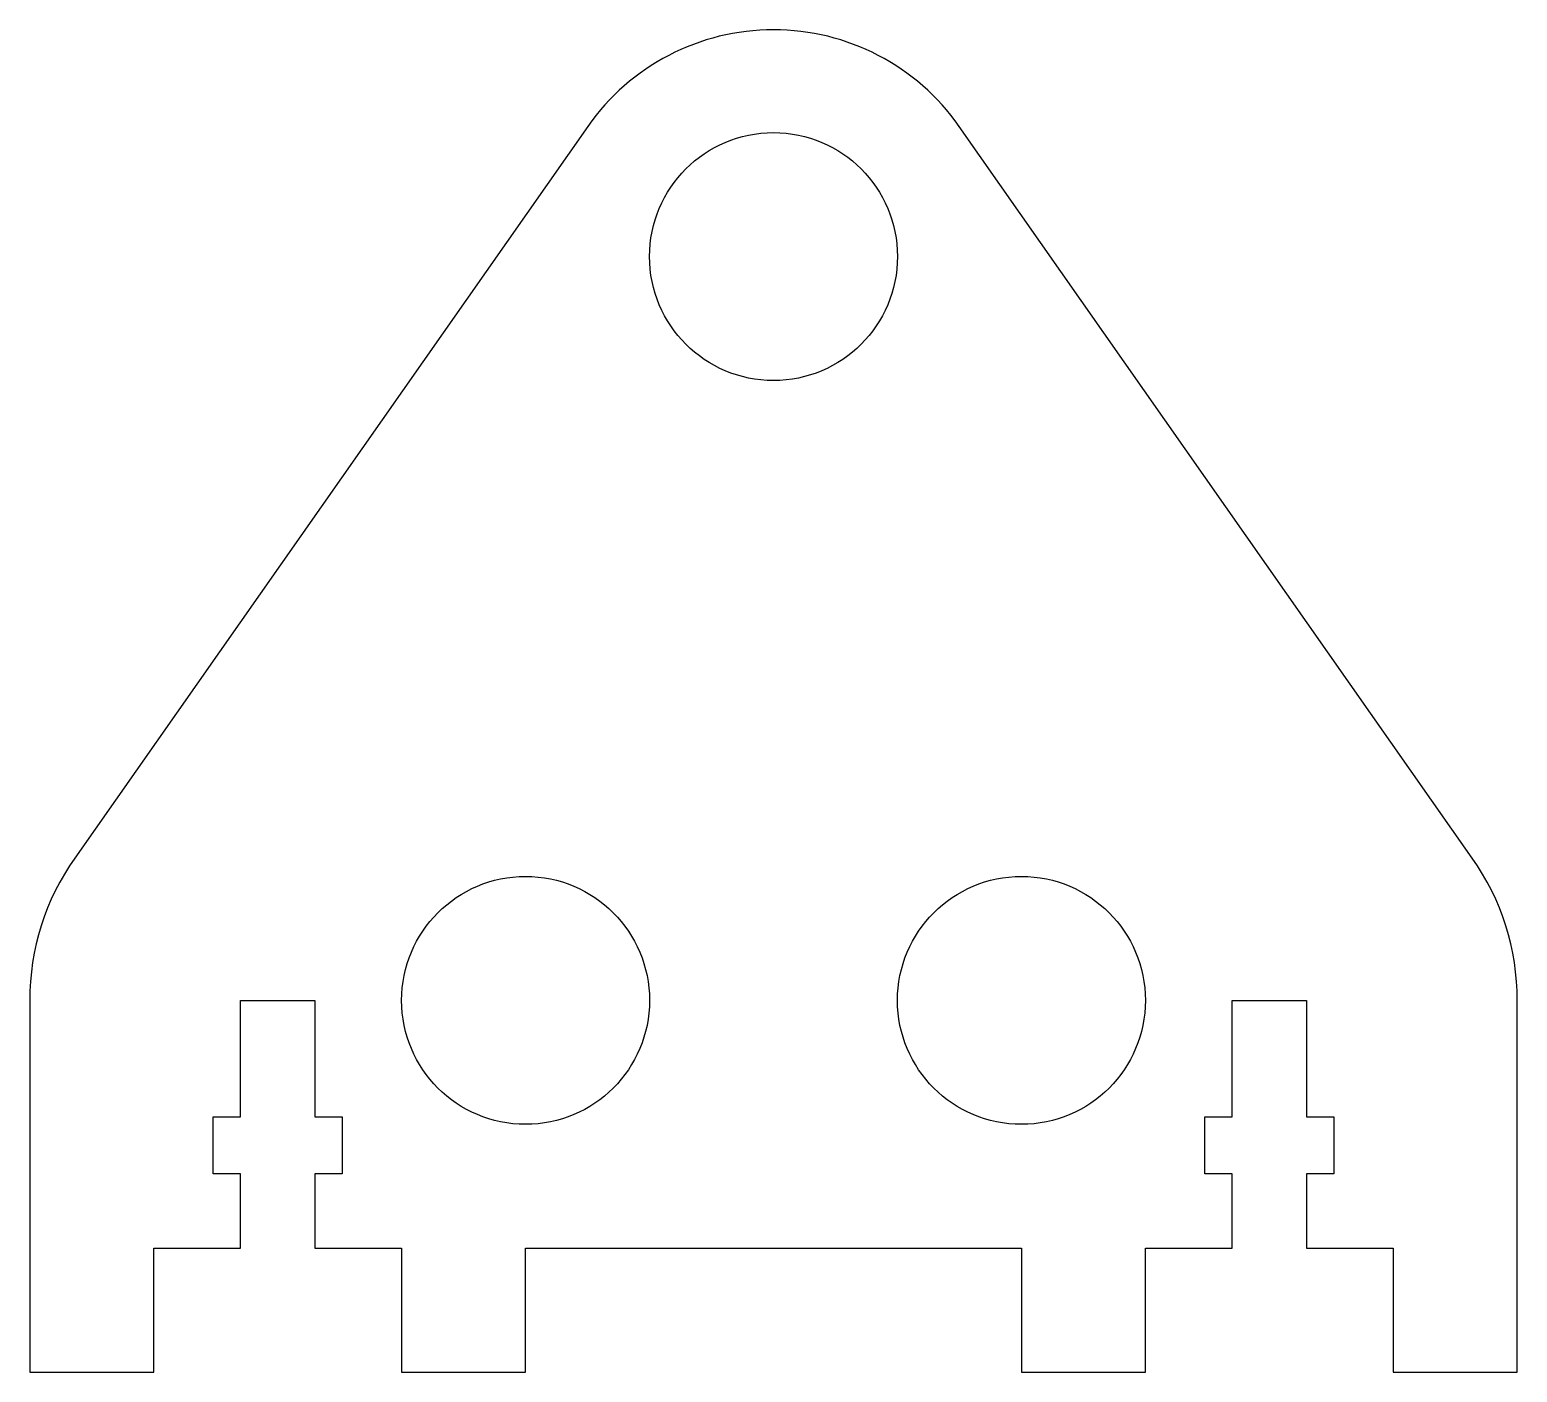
# Model space of a CAD drawing. Header units: millimetres. Extents: x -27.7 to 32.3, y -16.3 to 37.8.
import ezdxf

# ---------------------------------------------------------------- set-up
doc = ezdxf.new("R2010")
doc.units = ezdxf.units.MM

msp = doc.modelspace()

# ---------------------------------------------------------------- linework, layer by layer
at = {"color": 7, "linetype": 'Continuous', "lineweight": 25}
for p, q in [((-5.178, 33.904), (-25.874, 4.392)), ((30.5, 4.392), (9.804, 33.904)), ((-27.687, -1.35), (-27.687, -16.35)), ((-19.187, -6.05), (-19.187, -1.35)), ((-19.187, -1.35), (-16.187, -1.35)), ((-16.187, -1.35), (-16.187, -6.05)), ((20.813, -6.05), (20.813, -1.35)), ((20.813, -1.35), (23.813, -1.35)), ((23.813, -1.35), (23.813, -6.05)), ((32.313, -16.35), (32.313, -1.35)), ((-20.287, -8.35), (-20.287, -6.05)), ((-20.287, -6.05), (-19.187, -6.05)), ((-16.187, -6.05), (-15.087, -6.05)), ((-15.087, -6.05), (-15.087, -8.35)), ((19.713, -8.35), (19.713, -6.05)), ((19.713, -6.05), (20.813, -6.05)), ((23.813, -6.05), (24.913, -6.05)), ((24.913, -6.05), (24.913, -8.35)), ((-19.187, -8.35), (-20.287, -8.35)), ((-19.187, -11.35), (-19.187, -8.35)), ((-15.087, -8.35), (-16.187, -8.35)), ((-16.187, -8.35), (-16.187, -11.35)), ((20.813, -8.35), (19.713, -8.35)), ((20.813, -11.35), (20.813, -8.35)), ((24.913, -8.35), (23.813, -8.35)), ((23.813, -8.35), (23.813, -11.35)), ((-22.687, -16.35), (-22.687, -11.35)), ((-22.687, -11.35), (-19.187, -11.35)), ((-16.187, -11.35), (-12.687, -11.35)), ((-12.687, -11.35), (-12.687, -16.35)), ((-7.687, -11.35), (12.313, -11.35)), ((-7.687, -16.35), (-7.687, -11.35)), ((12.313, -11.35), (12.313, -16.35)), ((17.313, -16.35), (17.313, -11.35)), ((17.313, -11.35), (20.813, -11.35)), ((23.813, -11.35), (27.313, -11.35)), ((27.313, -11.35), (27.313, -16.35)), ((-27.687, -16.35), (-22.687, -16.35)), ((-12.687, -16.35), (-7.687, -16.35)), ((12.313, -16.35), (17.313, -16.35)), ((27.313, -16.35), (32.313, -16.35))]:
    msp.add_line(p, q, dxfattribs=at)
for centre in [(2.313, 28.65), (-7.687, -1.35), (12.313, -1.35)]:
    msp.add_circle(centre, 5, dxfattribs=at)
for centre, radius, start, end in [((2.313, 28.65), 9.15, 35.04156, 144.95844), ((-17.687, -1.35), 10, 144.95844, 180), ((22.313, -1.35), 10, 0, 35.04156)]:
    msp.add_arc(centre, radius, start, end, dxfattribs=at)

doc.saveas('drawing.dxf')
